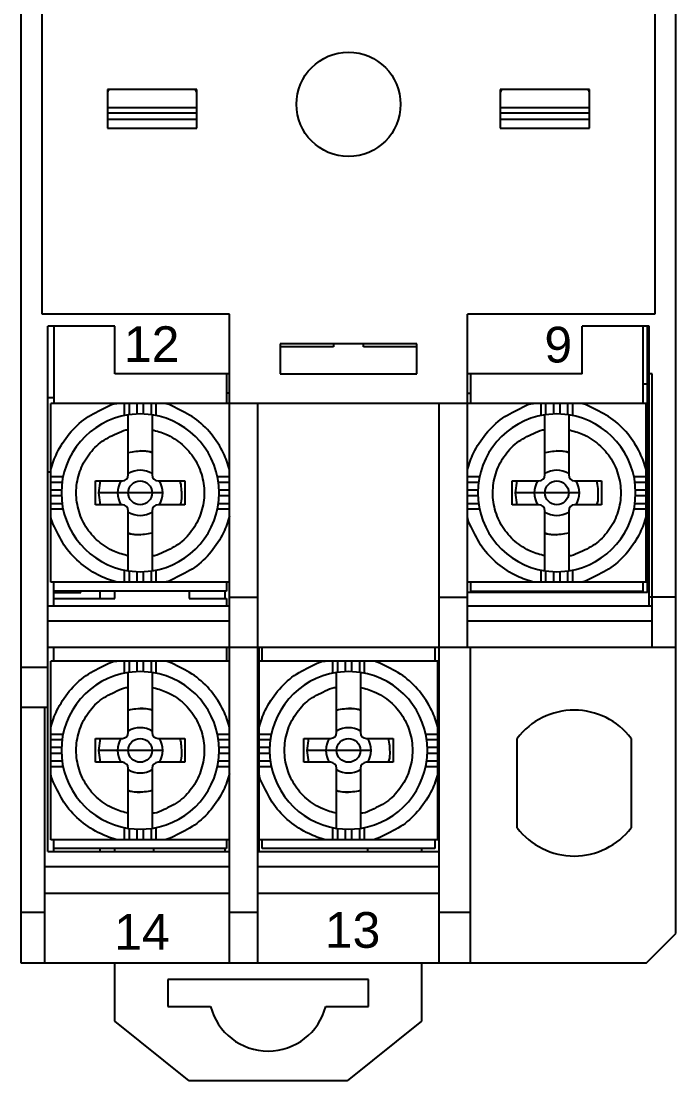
# Model space of a CAD drawing. Header units: millimetres. Extents: x -102.8 to -80.8, y 65.3 to 141.
# Drawn here: x -102.79 to -80.8, y 65.28 to 100.87 of the extents above; entities that cross this region are included whole.
import ezdxf

# ---------------------------------------------------------------- set-up
doc = ezdxf.new("R2010")
doc.units = ezdxf.units.MM
doc.layers.add('CMNT', color=7, linetype='Continuous', lineweight=13)
doc.layers.add('中線', color=3, linetype='Continuous', lineweight=25)
doc.styles.get("Standard").update_dxf_attribs({"font": 'simplex.shx', "bigfont": 'extfont2.shx'})

msp = doc.modelspace()

# ---------------------------------------------------------------- linework, layer by layer
at = {"layer": '中線', "color": 0}
for p, q in [((-80.795, 70.234), (-80.795, 141.029)), ((-102.794, 69.234), (-102.794, 140.029)), ((-102.094, 91.033), (-102.094, 119.23)), ((-81.495, 119.23), (-81.495, 91.033)), ((-96.894, 98.582), (-99.894, 98.582)), ((-99.894, 98.582), (-99.894, 97.282)), ((-96.894, 97.282), (-96.894, 98.582)), ((-86.695, 98.582), (-86.695, 97.282)), ((-83.695, 98.582), (-86.695, 98.582)), ((-83.695, 97.282), (-83.695, 98.582)), ((-99.894, 97.979), (-96.894, 97.979)), ((-86.695, 97.979), (-83.695, 97.979)), ((-96.894, 97.782), (-99.894, 97.782)), ((-99.894, 97.586), (-96.894, 97.586)), ((-83.695, 97.782), (-86.695, 97.782)), ((-86.695, 97.586), (-83.695, 97.586)), ((-99.894, 97.282), (-96.894, 97.282)), ((-86.695, 97.282), (-83.695, 97.282)), ((-95.794, 91.033), (-102.094, 91.033)), ((-95.794, 69.234), (-95.794, 91.033)), ((-81.495, 91.033), (-87.795, 91.033)), ((-87.795, 79.834), (-87.795, 91.033)), ((-99.644, 90.633), (-101.894, 90.633)), ((-101.894, 72.984), (-101.894, 90.633)), ((-101.694, 90.633), (-101.694, 88.033)), ((-99.644, 89.033), (-99.644, 90.633)), ((-81.695, 90.633), (-83.945, 90.633)), ((-83.945, 89.033), (-83.945, 90.633)), ((-81.895, 88.033), (-81.895, 90.633)), ((-81.745, 81.683), (-81.745, 90.633)), ((-81.695, 81.233), (-81.695, 90.633)), ((-89.495, 90.033), (-94.094, 90.033)), ((-94.094, 90.033), (-94.094, 89.033)), ((-92.294, 89.933), (-94.094, 89.933)), ((-92.294, 90.033), (-92.294, 89.933)), ((-91.295, 89.933), (-91.295, 90.033)), ((-89.495, 89.933), (-91.295, 89.933)), ((-89.495, 89.033), (-89.495, 90.033)), ((-95.794, 89.033), (-99.644, 89.033)), ((-95.894, 89.033), (-95.894, 88.033)), ((-94.094, 89.033), (-89.495, 89.033)), ((-83.945, 89.033), (-87.795, 89.033)), ((-87.695, 89.033), (-87.695, 88.033)), ((-81.595, 89.033), (-81.695, 89.033)), ((-81.595, 79.834), (-81.595, 89.033)), ((-81.745, 88.683), (-81.895, 88.683)), ((-95.794, 88.383), (-95.894, 88.383)), ((-87.795, 88.383), (-87.695, 88.383)), ((-101.894, 88.233), (-101.694, 88.233)), ((-81.795, 88.033), (-101.794, 88.033)), ((-101.794, 82.033), (-101.794, 88.033)), ((-99.331, 88.033), (-99.331, 87.628)), ((-99.158, 87.658), (-99.158, 88.033)), ((-98.898, 87.681), (-98.898, 88.033)), ((-98.69, 88.033), (-98.69, 87.681)), ((-98.43, 88.033), (-98.43, 87.658)), ((-98.257, 87.628), (-98.257, 88.033)), ((-94.844, 69.234), (-94.844, 88.033)), ((-88.745, 69.234), (-88.745, 88.033)), ((-85.332, 88.033), (-85.332, 87.628)), ((-85.159, 87.658), (-85.159, 88.033)), ((-84.899, 87.681), (-84.899, 88.033)), ((-84.691, 88.033), (-84.691, 87.681)), ((-84.431, 88.033), (-84.431, 87.658)), ((-84.258, 87.628), (-84.258, 88.033)), ((-81.795, 82.033), (-81.795, 88.033)), ((-81.695, 88.233), (-81.745, 88.233)), ((-98.794, 87.683), (-99.194, 87.653)), ((-99.194, 85.633), (-99.194, 87.653)), ((-98.394, 87.653), (-98.794, 87.683)), ((-98.394, 87.653), (-98.394, 85.633)), ((-84.795, 87.683), (-85.195, 87.653)), ((-85.195, 85.633), (-85.195, 87.653)), ((-84.395, 87.653), (-84.795, 87.683)), ((-84.395, 87.653), (-84.395, 85.633)), ((-101.894, 85.733), (-101.794, 85.733)), ((-101.389, 85.57), (-101.794, 85.57)), ((-100.294, 85.433), (-99.394, 85.433)), ((-100.294, 84.633), (-100.294, 85.433)), ((-100.135, 85.433), (-100.194, 85.033)), ((-98.194, 85.433), (-97.294, 85.433)), ((-97.294, 85.433), (-97.294, 84.633)), ((-95.794, 85.57), (-96.199, 85.57)), ((-87.39, 85.57), (-87.795, 85.57)), ((-86.295, 85.433), (-85.395, 85.433)), ((-86.295, 84.633), (-86.295, 85.433)), ((-86.137, 85.433), (-86.195, 85.033)), ((-84.195, 85.433), (-83.295, 85.433)), ((-83.295, 85.433), (-83.295, 84.633)), ((-81.795, 85.57), (-82.2, 85.57)), ((-81.745, 85.483), (-81.795, 85.483)), ((-81.695, 85.733), (-81.745, 85.733)), ((-101.794, 85.397), (-101.419, 85.397)), ((-101.794, 85.137), (-101.442, 85.137)), ((-96.169, 85.397), (-95.794, 85.397)), ((-96.146, 85.137), (-95.794, 85.137)), ((-87.795, 85.397), (-87.42, 85.397)), ((-87.795, 85.137), (-87.443, 85.137)), ((-82.17, 85.397), (-81.795, 85.397)), ((-82.147, 85.137), (-81.795, 85.137)), ((-101.442, 84.929), (-101.794, 84.929)), ((-98.034, 85.033), (-100.194, 85.033)), ((-100.194, 85.033), (-100.135, 84.633)), ((-95.794, 84.929), (-96.146, 84.929)), ((-87.443, 84.929), (-87.795, 84.929)), ((-84.035, 85.033), (-86.195, 85.033)), ((-86.195, 85.033), (-86.137, 84.633)), ((-81.795, 84.929), (-82.147, 84.929)), ((-101.419, 84.669), (-101.794, 84.669)), ((-101.794, 84.496), (-101.389, 84.496)), ((-99.394, 84.633), (-100.294, 84.633)), ((-99.194, 82.414), (-99.194, 84.433)), ((-98.394, 84.433), (-98.394, 82.414)), ((-97.294, 84.633), (-98.194, 84.633)), ((-96.199, 84.496), (-95.794, 84.496)), ((-95.794, 84.669), (-96.169, 84.669)), ((-87.42, 84.669), (-87.795, 84.669)), ((-87.795, 84.496), (-87.39, 84.496)), ((-85.395, 84.633), (-86.295, 84.633)), ((-85.195, 82.414), (-85.195, 84.433)), ((-84.395, 84.433), (-84.395, 82.414)), ((-83.295, 84.633), (-84.195, 84.633)), ((-82.2, 84.496), (-81.795, 84.496)), ((-81.795, 84.669), (-82.17, 84.669)), ((-99.331, 82.438), (-99.331, 82.033)), ((-99.194, 82.414), (-98.794, 82.383)), ((-99.158, 82.033), (-99.158, 82.408)), ((-98.898, 82.033), (-98.898, 82.385)), ((-98.794, 82.383), (-98.394, 82.414)), ((-98.69, 82.385), (-98.69, 82.033)), ((-98.43, 82.408), (-98.43, 82.033)), ((-98.257, 82.033), (-98.257, 82.438)), ((-85.332, 82.438), (-85.332, 82.033)), ((-85.195, 82.414), (-84.795, 82.383)), ((-85.159, 82.033), (-85.159, 82.408)), ((-84.899, 82.033), (-84.899, 82.385)), ((-84.795, 82.383), (-84.395, 82.414)), ((-84.691, 82.385), (-84.691, 82.033)), ((-84.431, 82.408), (-84.431, 82.033)), ((-84.258, 82.033), (-84.258, 82.438)), ((-95.794, 82.033), (-101.794, 82.033)), ((-101.694, 81.233), (-101.694, 82.033)), ((-95.894, 82.033), (-95.894, 81.733)), ((-81.795, 82.033), (-87.795, 82.033)), ((-87.695, 82.033), (-87.695, 81.733)), ((-81.895, 81.733), (-81.895, 82.033)), ((-95.894, 81.733), (-101.694, 81.733)), ((-101.694, 81.683), (-100.794, 81.683)), ((-100.794, 81.683), (-100.794, 81.733)), ((-100.144, 81.483), (-100.144, 81.733)), ((-99.644, 81.483), (-99.644, 81.733)), ((-97.144, 81.733), (-97.144, 81.483)), ((-95.944, 81.483), (-95.944, 81.733)), ((-95.794, 81.533), (-94.844, 81.533)), ((-88.745, 81.533), (-87.795, 81.533)), ((-81.745, 81.683), (-87.795, 81.683)), ((-87.695, 81.733), (-81.895, 81.733)), ((-86.895, 81.733), (-86.895, 81.683)), ((-82.645, 81.733), (-82.645, 81.683)), ((-80.795, 81.533), (-81.695, 81.533)), ((-101.894, 81.233), (-95.794, 81.233)), ((-101.694, 81.483), (-99.644, 81.483)), ((-97.144, 81.483), (-95.894, 81.483)), ((-95.894, 81.483), (-95.894, 81.233)), ((-87.795, 81.233), (-81.595, 81.233)), ((-101.894, 80.734), (-95.794, 80.734)), ((-87.795, 80.734), (-81.595, 80.734)), ((-80.795, 79.834), (-101.894, 79.834)), ((-101.694, 79.384), (-101.694, 79.834)), ((-95.894, 79.834), (-95.894, 79.384)), ((-94.794, 72.984), (-94.794, 79.834)), ((-94.694, 79.384), (-94.694, 79.834)), ((-88.895, 79.834), (-88.895, 79.384)), ((-87.695, 69.234), (-87.695, 79.834)), ((-95.794, 79.384), (-101.794, 79.384)), ((-101.794, 73.384), (-101.794, 79.384)), ((-99.331, 79.384), (-99.331, 78.979)), ((-99.158, 79.009), (-99.158, 79.384)), ((-98.898, 79.032), (-98.898, 79.384)), ((-98.69, 79.384), (-98.69, 79.032)), ((-98.43, 79.384), (-98.43, 79.009)), ((-98.257, 78.979), (-98.257, 79.384)), ((-88.795, 79.384), (-94.794, 79.384)), ((-92.332, 79.384), (-92.332, 78.979)), ((-92.158, 79.009), (-92.158, 79.384)), ((-91.899, 79.032), (-91.899, 79.384)), ((-91.69, 79.384), (-91.69, 79.032)), ((-91.43, 79.384), (-91.43, 79.009)), ((-91.257, 78.979), (-91.257, 79.384)), ((-88.795, 73.384), (-88.795, 79.384)), ((-101.894, 79.169), (-102.794, 79.169)), ((-98.794, 79.034), (-99.194, 79.003)), ((-98.394, 79.003), (-98.794, 79.034)), ((-91.794, 79.034), (-92.194, 79.003)), ((-91.394, 79.003), (-91.794, 79.034)), ((-99.194, 76.984), (-99.194, 79.003)), ((-98.394, 79.003), (-98.394, 76.984)), ((-92.194, 76.984), (-92.194, 79.003)), ((-91.394, 79.003), (-91.394, 76.984)), ((-102.794, 77.834), (-101.894, 77.834)), ((-101.994, 69.234), (-101.994, 77.834)), ((-101.389, 76.921), (-101.794, 76.921)), ((-95.794, 76.921), (-96.199, 76.921)), ((-94.389, 76.921), (-94.794, 76.921)), ((-88.795, 76.921), (-89.2, 76.921)), ((-101.794, 76.748), (-101.419, 76.748)), ((-100.294, 76.784), (-99.394, 76.784)), ((-100.294, 75.984), (-100.294, 76.784)), ((-100.135, 76.784), (-100.194, 76.384)), ((-98.194, 76.784), (-97.294, 76.784)), ((-97.294, 76.784), (-97.294, 75.984)), ((-96.169, 76.748), (-95.794, 76.748)), ((-94.794, 76.748), (-94.419, 76.748)), ((-93.294, 76.784), (-92.394, 76.784)), ((-93.294, 75.984), (-93.294, 76.784)), ((-93.136, 76.784), (-93.194, 76.384)), ((-91.195, 76.784), (-90.295, 76.784)), ((-90.295, 76.784), (-90.295, 75.984)), ((-89.17, 76.748), (-88.795, 76.748)), ((-86.125, 73.784), (-86.125, 76.784)), ((-82.295, 76.784), (-82.295, 73.784)), ((-101.794, 76.488), (-101.442, 76.488)), ((-101.442, 76.28), (-101.794, 76.28)), ((-98.034, 76.384), (-100.194, 76.384)), ((-100.194, 76.384), (-100.135, 75.984)), ((-96.146, 76.488), (-95.794, 76.488)), ((-95.794, 76.28), (-96.146, 76.28)), ((-94.794, 76.488), (-94.442, 76.488)), ((-94.442, 76.28), (-94.794, 76.28)), ((-91.035, 76.384), (-93.194, 76.384)), ((-93.194, 76.384), (-93.136, 75.984)), ((-89.147, 76.488), (-88.795, 76.488)), ((-88.795, 76.28), (-89.147, 76.28)), ((-101.419, 76.02), (-101.794, 76.02)), ((-101.794, 75.847), (-101.389, 75.847)), ((-99.394, 75.984), (-100.294, 75.984)), ((-97.294, 75.984), (-98.194, 75.984)), ((-96.199, 75.847), (-95.794, 75.847)), ((-95.794, 76.02), (-96.169, 76.02)), ((-94.419, 76.02), (-94.794, 76.02)), ((-94.794, 75.847), (-94.389, 75.847)), ((-92.394, 75.984), (-93.294, 75.984)), ((-90.295, 75.984), (-91.195, 75.984)), ((-89.2, 75.847), (-88.795, 75.847)), ((-88.795, 76.02), (-89.17, 76.02)), ((-99.194, 73.764), (-99.194, 75.784)), ((-98.394, 75.784), (-98.394, 73.764)), ((-92.194, 73.764), (-92.194, 75.784)), ((-91.394, 75.784), (-91.394, 73.764)), ((-99.331, 73.789), (-99.331, 73.384)), ((-99.194, 73.764), (-98.794, 73.734)), ((-99.158, 73.384), (-99.158, 73.759)), ((-98.898, 73.384), (-98.898, 73.736)), ((-98.794, 73.734), (-98.394, 73.764)), ((-98.69, 73.736), (-98.69, 73.384)), ((-98.43, 73.759), (-98.43, 73.384)), ((-98.257, 73.384), (-98.257, 73.789)), ((-92.332, 73.789), (-92.332, 73.384)), ((-92.194, 73.764), (-91.794, 73.734)), ((-92.158, 73.384), (-92.158, 73.759)), ((-91.899, 73.384), (-91.899, 73.736)), ((-91.794, 73.734), (-91.394, 73.764)), ((-91.69, 73.736), (-91.69, 73.384)), ((-91.43, 73.759), (-91.43, 73.384)), ((-91.257, 73.384), (-91.257, 73.789)), ((-95.794, 73.384), (-101.794, 73.384)), ((-101.694, 72.984), (-101.694, 73.384)), ((-95.894, 73.384), (-95.894, 73.084)), ((-88.795, 73.384), (-94.794, 73.384)), ((-94.694, 73.084), (-94.694, 73.384)), ((-88.895, 73.384), (-88.895, 73.084)), ((-101.894, 72.984), (-95.794, 72.984)), ((-95.894, 73.084), (-101.694, 73.084)), ((-100.144, 72.984), (-100.144, 73.084)), ((-99.644, 72.984), (-99.644, 73.084)), ((-98.344, 73.084), (-98.344, 72.984)), ((-95.944, 72.984), (-95.944, 73.084)), ((-94.844, 72.984), (-88.745, 72.984)), ((-88.895, 73.084), (-94.694, 73.084)), ((-91.145, 72.984), (-91.145, 73.084)), ((-89.345, 73.084), (-89.345, 72.984)), ((-101.994, 72.484), (-95.794, 72.484)), ((-94.844, 72.484), (-88.745, 72.484)), ((-101.994, 71.584), (-95.794, 71.584)), ((-94.844, 71.584), (-88.745, 71.584)), ((-101.994, 70.934), (-102.794, 70.934)), ((-94.844, 70.934), (-95.794, 70.934)), ((-87.695, 70.934), (-88.745, 70.934)), ((-81.795, 69.234), (-80.795, 70.234)), ((-81.795, 69.234), (-102.794, 69.234)), ((-99.644, 67.285), (-99.644, 69.234)), ((-89.345, 69.234), (-89.345, 67.285)), ((-91.12, 68.684), (-97.869, 68.684)), ((-97.869, 68.684), (-97.869, 67.785)), ((-91.12, 67.785), (-91.12, 68.684)), ((-97.869, 67.785), (-96.431, 67.785)), ((-92.558, 67.785), (-91.12, 67.785)), ((-97.144, 65.285), (-99.644, 67.285)), ((-89.345, 67.285), (-91.844, 65.285)), ((-91.844, 65.285), (-97.144, 65.285))]:
    msp.add_line(p, q, dxfattribs=at)
for centre, radius in [((-91.794, 98.082), 1.75), ((-98.794, 85.033), 0.4), ((-84.795, 85.033), 0.4), ((-98.794, 76.384), 0.4), ((-91.794, 76.384), 0.4)]:
    msp.add_circle(centre, radius, dxfattribs=at)
for centre, radius, start, end in [((-98.794, 85.033), 2.65, 98.6816, 261.3184), ((-98.794, 85.033), 2.65, 278.6816, 81.3184), ((-84.795, 85.033), 2.65, 98.6816, 261.3184), ((-84.795, 85.033), 2.65, 278.6816, 81.3184), ((-98.794, 85.033), 1.406, 73.4125, 90), ((-84.795, 85.033), 1.406, 73.4125, 90), ((-98.794, 85.033), 0.76, 58.2431, 121.7569), ((-84.795, 85.033), 0.76, 58.2431, 121.7569), ((-98.794, 85.033), 0.76, 148.2431, 211.7569), ((-99.394, 85.633), 0.2, 270, 0), ((-98.194, 85.633), 0.2, 180, 270), ((-98.794, 85.033), 0.76, 328.2431, 31.7569), ((-84.795, 85.033), 0.76, 148.2431, 211.7569), ((-85.395, 85.633), 0.2, 270, 0), ((-84.195, 85.633), 0.2, 180, 270), ((-84.795, 85.033), 0.76, 328.2431, 31.7569), ((-99.394, 84.433), 0.2, 0, 90), ((-98.794, 85.033), 0.76, 238.2431, 301.7569), ((-98.194, 84.433), 0.2, 90, 180), ((-85.395, 84.433), 0.2, 0, 90), ((-84.795, 85.033), 0.76, 238.2431, 301.7569), ((-84.195, 84.433), 0.2, 90, 180), ((-98.794, 85.033), 1.406, 253.4125, 270), ((-84.795, 85.033), 1.406, 253.4125, 270), ((-98.794, 76.384), 2.65, 98.6816, 261.3184), ((-98.794, 76.384), 2.65, 278.6816, 81.3184), ((-91.794, 76.384), 2.65, 98.6816, 261.3184), ((-91.794, 76.384), 2.65, 278.6816, 81.3184), ((-98.794, 76.384), 1.406, 73.4125, 90), ((-91.794, 76.384), 1.406, 73.4125, 90), ((-84.21, 75.329), 2.405, 37.2295, 142.7705), ((-99.394, 76.984), 0.2, 270, 0), ((-98.794, 76.384), 0.76, 58.2431, 121.7569), ((-98.194, 76.984), 0.2, 180, 270), ((-92.394, 76.984), 0.2, 270, 0), ((-91.794, 76.384), 0.76, 58.2431, 121.7569), ((-91.195, 76.984), 0.2, 180, 270), ((-98.794, 76.384), 0.76, 148.2431, 211.7569), ((-98.794, 76.384), 0.76, 328.2431, 31.7569), ((-91.794, 76.384), 0.76, 148.2431, 211.7569), ((-91.794, 76.384), 0.76, 328.2431, 31.7569), ((-99.394, 75.784), 0.2, 0, 90), ((-98.194, 75.784), 0.2, 90, 180), ((-92.394, 75.784), 0.2, 0, 90), ((-91.195, 75.784), 0.2, 90, 180), ((-98.794, 76.384), 0.76, 238.2431, 301.7569), ((-91.794, 76.384), 0.76, 238.2431, 301.7569), ((-98.794, 76.384), 1.406, 253.4125, 270), ((-91.794, 76.384), 1.406, 253.4125, 270), ((-84.21, 75.239), 2.405, 217.2295, 322.7705), ((-94.494, 68.285), 2, 194.4775, 345.5225)]:
    msp.add_arc(centre, radius, start, end, dxfattribs=at)
for points, knots in [([(-99.821, 98.583), (-99.823, 98.581), (-99.839, 98.569), (-99.865, 98.544), (-99.881, 98.516), (-99.886, 98.502)], [0, 0, 0, 0, 55.911496, 371.858484, 657.59857, 657.59857, 657.59857, 657.59857]), ([(-96.901, 98.502), (-96.907, 98.516), (-96.923, 98.544), (-96.949, 98.569), (-96.965, 98.581), (-96.967, 98.583)], [0, 0, 0, 0, 283.382868, 596.723434, 652.173687, 652.173687, 652.173687, 652.173687]), ([(-86.622, 98.583), (-86.624, 98.581), (-86.64, 98.569), (-86.666, 98.544), (-86.682, 98.516), (-86.688, 98.502)], [0, 0, 0, 0, 54.31988, 361.272818, 638.878763, 638.878763, 638.878763, 638.878763]), ([(-83.702, 98.502), (-83.708, 98.516), (-83.724, 98.544), (-83.75, 98.569), (-83.766, 98.581), (-83.768, 98.583)], [0, 0, 0, 0, 276.945005, 583.167132, 637.357672, 637.357672, 637.357672, 637.357672]), ([(-101.794, 85.814), (-101.744, 86.004), (-101.588, 86.433), (-101.201, 87.033), (-100.636, 87.579), (-100.062, 87.846), (-99.703, 88.036), (-99.575, 88.033)], [0, 0, 0, 0, 212.948597, 491.269699, 769.590801, 1047.911904, 1187.34232, 1187.34232, 1187.34232, 1187.34232]), ([(-95.794, 85.814), (-95.844, 86.004), (-96, 86.433), (-96.386, 87.033), (-96.952, 87.579), (-97.526, 87.846), (-97.884, 88.036), (-98.013, 88.033)], [0, 0, 0, 0, 209.646211, 483.651136, 757.656062, 1031.660987, 1168.92913, 1168.92913, 1168.92913, 1168.92913]), ([(-87.795, 85.814), (-87.745, 86.004), (-87.589, 86.433), (-87.202, 87.033), (-86.637, 87.579), (-86.063, 87.846), (-85.704, 88.036), (-85.576, 88.033)], [0, 0, 0, 0, 205.431129, 473.926995, 742.422862, 1010.918729, 1145.427001, 1145.427001, 1145.427001, 1145.427001]), ([(-81.795, 85.814), (-81.845, 86.004), (-82.001, 86.433), (-82.388, 87.033), (-82.953, 87.579), (-83.527, 87.846), (-83.886, 88.036), (-84.014, 88.033)], [0, 0, 0, 0, 203.728243, 469.998459, 736.268676, 1002.538893, 1135.932182, 1135.932182, 1135.932182, 1135.932182]), ([(-99.194, 82.921), (-99.353, 82.951), (-99.715, 83.063), (-100.221, 83.382), (-100.644, 83.875), (-100.902, 84.472), (-100.974, 85.117), (-100.853, 85.756), (-100.549, 86.327), (-100.09, 86.8), (-99.609, 87.01), (-99.3, 87.16), (-99.194, 87.145)], [0, 0, 0, 0, 188.317661, 436.298177, 684.278694, 932.259209, 1180.239725, 1428.220242, 1676.200757, 1924.181273, 2172.161789, 2296.499035, 2296.499035, 2296.499035, 2296.499035]), ([(-98.394, 87.145), (-98.235, 87.115), (-97.873, 87.003), (-97.367, 86.684), (-96.944, 86.191), (-96.685, 85.595), (-96.613, 84.949), (-96.735, 84.31), (-97.039, 83.739), (-97.498, 83.266), (-97.979, 83.057), (-98.288, 82.906), (-98.394, 82.921)], [0, 0, 0, 0, 184.577001, 427.631739, 670.686477, 913.741215, 1156.795954, 1399.850692, 1642.90543, 1885.960168, 2129.014906, 2250.882371, 2250.882371, 2250.882371, 2250.882371]), ([(-85.195, 82.921), (-85.354, 82.951), (-85.716, 83.063), (-86.222, 83.382), (-86.645, 83.875), (-86.904, 84.472), (-86.975, 85.117), (-86.854, 85.756), (-86.55, 86.327), (-86.091, 86.8), (-85.61, 87.01), (-85.301, 87.16), (-85.195, 87.145)], [0, 0, 0, 0, 181.163851, 419.724084, 658.284317, 896.844549, 1135.404782, 1373.965015, 1612.525247, 1851.08548, 2089.645712, 2209.259636, 2209.259636, 2209.259636, 2209.259636]), ([(-84.395, 87.145), (-84.236, 87.115), (-83.874, 87.003), (-83.368, 86.684), (-82.945, 86.191), (-82.686, 85.595), (-82.615, 84.949), (-82.736, 84.31), (-83.04, 83.739), (-83.499, 83.266), (-83.98, 83.057), (-84.289, 82.906), (-84.395, 82.921)], [0, 0, 0, 0, 178.529772, 413.621396, 648.713021, 883.804644, 1118.896269, 1353.987894, 1589.079517, 1824.171143, 2059.262767, 2177.137531, 2177.137531, 2177.137531, 2177.137531]), ([(-98.394, 86.375), (-98.477, 86.426), (-98.763, 86.432), (-99.029, 86.424), (-99.194, 86.375)], [0, 0, 0, 0, 195.18125, 539.728936, 539.728936, 539.728936, 539.728936]), ([(-84.395, 86.375), (-84.478, 86.426), (-84.764, 86.432), (-85.03, 86.424), (-85.195, 86.375)], [0, 0, 0, 0, 188.225238, 520.493677, 520.493677, 520.493677, 520.493677]), ([(-97.452, 84.633), (-97.401, 84.716), (-97.395, 85.002), (-97.403, 85.268), (-97.452, 85.433)], [0, 0, 0, 0, 197.598451, 546.413149, 546.413149, 546.413149, 546.413149]), ([(-83.453, 84.633), (-83.402, 84.716), (-83.396, 85.002), (-83.404, 85.268), (-83.453, 85.433)], [0, 0, 0, 0, 190.984831, 528.1247, 528.1247, 528.1247, 528.1247]), ([(-99.575, 82.033), (-99.765, 82.083), (-100.194, 82.239), (-100.794, 82.626), (-101.34, 83.191), (-101.607, 83.765), (-101.797, 84.124), (-101.794, 84.252)], [0, 0, 0, 0, 222.301915, 512.847684, 803.393454, 1093.939223, 1239.493826, 1239.493826, 1239.493826, 1239.493826]), ([(-95.794, 84.252), (-95.844, 84.062), (-96, 83.633), (-96.386, 83.033), (-96.952, 82.487), (-97.526, 82.22), (-97.884, 82.03), (-98.013, 82.033)], [0, 0, 0, 0, 218.956897, 505.130771, 791.304645, 1077.478518, 1220.842935, 1220.842935, 1220.842935, 1220.842935]), ([(-85.576, 82.033), (-85.766, 82.083), (-86.195, 82.239), (-86.795, 82.626), (-87.341, 83.191), (-87.608, 83.765), (-87.798, 84.124), (-87.795, 84.252)], [0, 0, 0, 0, 214.474424, 494.789761, 775.105097, 1055.420434, 1195.849902, 1195.849902, 1195.849902, 1195.849902]), ([(-81.795, 84.252), (-81.845, 84.062), (-82.001, 83.633), (-82.388, 83.033), (-82.953, 82.487), (-83.527, 82.22), (-83.886, 82.03), (-84.014, 82.033)], [0, 0, 0, 0, 212.540738, 490.328773, 768.116808, 1045.904843, 1185.068209, 1185.068209, 1185.068209, 1185.068209]), ([(-99.194, 83.692), (-99.111, 83.64), (-98.825, 83.634), (-98.559, 83.643), (-98.394, 83.692)], [0, 0, 0, 0, 201.588552, 557.446857, 557.446857, 557.446857, 557.446857]), ([(-85.195, 83.692), (-85.112, 83.64), (-84.826, 83.634), (-84.56, 83.643), (-84.395, 83.692)], [0, 0, 0, 0, 194.31984, 537.346902, 537.346902, 537.346902, 537.346902]), ([(-101.794, 77.165), (-101.744, 77.355), (-101.588, 77.784), (-101.201, 78.384), (-100.636, 78.93), (-100.062, 79.197), (-99.703, 79.387), (-99.575, 79.384)], [0, 0, 0, 0, 233.496966, 538.674524, 843.852081, 1149.02964, 1301.914325, 1301.914325, 1301.914325, 1301.914325]), ([(-95.794, 77.165), (-95.844, 77.355), (-96, 77.784), (-96.386, 78.384), (-96.952, 78.93), (-97.526, 79.197), (-97.884, 79.387), (-98.013, 79.384)], [0, 0, 0, 0, 229.996779, 530.599637, 831.202495, 1131.805352, 1282.398252, 1282.398252, 1282.398252, 1282.398252]), ([(-94.794, 77.165), (-94.745, 77.355), (-94.589, 77.784), (-94.202, 78.384), (-93.636, 78.93), (-93.063, 79.197), (-92.704, 79.387), (-92.575, 79.384)], [0, 0, 0, 0, 228.801813, 527.842866, 826.88392, 1125.924974, 1275.735456, 1275.735456, 1275.735456, 1275.735456]), ([(-88.795, 77.165), (-88.844, 77.355), (-89, 77.784), (-89.387, 78.384), (-89.953, 78.93), (-90.526, 79.197), (-90.885, 79.387), (-91.014, 79.384)], [0, 0, 0, 0, 225.989272, 521.354371, 816.71947, 1112.084569, 1260.05351, 1260.05351, 1260.05351, 1260.05351]), ([(-99.194, 74.272), (-99.353, 74.302), (-99.715, 74.414), (-100.221, 74.733), (-100.644, 75.226), (-100.902, 75.822), (-100.974, 76.468), (-100.853, 77.107), (-100.549, 77.678), (-100.09, 78.151), (-99.609, 78.36), (-99.3, 78.511), (-99.194, 78.496)], [0, 0, 0, 0, 206.093392, 477.481352, 748.869312, 1020.25727, 1291.64523, 1563.03319, 1834.421149, 2105.809109, 2377.197068, 2513.270789, 2513.270789, 2513.270789, 2513.270789]), ([(-98.394, 78.496), (-98.235, 78.466), (-97.873, 78.354), (-97.367, 78.035), (-96.944, 77.542), (-96.685, 76.945), (-96.613, 76.3), (-96.735, 75.661), (-97.039, 75.09), (-97.498, 74.617), (-97.979, 74.407), (-98.288, 74.257), (-98.394, 74.272)], [0, 0, 0, 0, 202.221252, 468.510299, 734.799346, 1001.088391, 1267.377438, 1533.666485, 1799.955531, 2066.244578, 2332.533624, 2466.050754, 2466.050754, 2466.050754, 2466.050754]), ([(-92.194, 74.272), (-92.354, 74.302), (-92.716, 74.414), (-93.221, 74.733), (-93.644, 75.226), (-93.903, 75.822), (-93.975, 76.468), (-93.853, 77.107), (-93.549, 77.678), (-93.09, 78.151), (-92.609, 78.36), (-92.3, 78.511), (-92.194, 78.496)], [0, 0, 0, 0, 201.656861, 467.202705, 732.748549, 998.294393, 1263.840237, 1529.386082, 1794.931926, 2060.47777, 2326.023614, 2459.168102, 2459.168102, 2459.168102, 2459.168102]), ([(-91.394, 78.496), (-91.235, 78.466), (-90.873, 78.354), (-90.368, 78.035), (-89.945, 77.542), (-89.686, 76.945), (-89.614, 76.3), (-89.735, 75.661), (-90.04, 75.09), (-90.499, 74.617), (-90.98, 74.407), (-91.288, 74.257), (-91.394, 74.272)], [0, 0, 0, 0, 198.25423, 459.31942, 720.384611, 981.449801, 1242.514993, 1503.580184, 1764.645374, 2025.710565, 2286.775756, 2417.673647, 2417.673647, 2417.673647, 2417.673647]), ([(-98.394, 77.725), (-98.477, 77.777), (-98.763, 77.783), (-99.029, 77.774), (-99.194, 77.725)], [0, 0, 0, 0, 214.258072, 592.481508, 592.481508, 592.481508, 592.481508]), ([(-91.394, 77.725), (-91.477, 77.777), (-91.763, 77.783), (-92.03, 77.774), (-92.194, 77.725)], [0, 0, 0, 0, 209.781986, 580.103912, 580.103912, 580.103912, 580.103912]), ([(-97.452, 75.984), (-97.401, 76.067), (-97.395, 76.353), (-97.403, 76.619), (-97.452, 76.784)], [0, 0, 0, 0, 216.626927, 599.03203, 599.03203, 599.03203, 599.03203]), ([(-90.453, 75.984), (-90.402, 76.067), (-90.395, 76.353), (-90.404, 76.619), (-90.453, 76.784)], [0, 0, 0, 0, 212.311792, 587.099516, 587.099516, 587.099516, 587.099516]), ([(-99.575, 73.384), (-99.765, 73.434), (-100.194, 73.59), (-100.794, 73.976), (-101.34, 74.542), (-101.607, 75.116), (-101.797, 75.474), (-101.794, 75.603)], [0, 0, 0, 0, 242.873084, 560.305108, 877.737133, 1195.169157, 1354.192958, 1354.192958, 1354.192958, 1354.192958]), ([(-95.794, 75.603), (-95.844, 75.413), (-96, 74.984), (-96.386, 74.384), (-96.952, 73.838), (-97.526, 73.571), (-97.884, 73.381), (-98.013, 73.384)], [0, 0, 0, 0, 239.35899, 552.198138, 865.037287, 1177.876435, 1334.599344, 1334.599344, 1334.599344, 1334.599344]), ([(-92.575, 73.384), (-92.765, 73.434), (-93.194, 73.59), (-93.794, 73.976), (-94.34, 74.542), (-94.608, 75.116), (-94.798, 75.474), (-94.794, 75.603)], [0, 0, 0, 0, 238.076238, 549.238846, 860.401455, 1171.564063, 1327.447076, 1327.447076, 1327.447076, 1327.447076]), ([(-88.795, 75.603), (-88.844, 75.413), (-89, 74.984), (-89.387, 74.384), (-89.953, 73.838), (-90.526, 73.571), (-90.885, 73.381), (-91.014, 73.384)], [0, 0, 0, 0, 235.171985, 542.538771, 849.905558, 1157.272344, 1311.253766, 1311.253766, 1311.253766, 1311.253766]), ([(-99.194, 75.042), (-99.111, 74.991), (-98.825, 74.985), (-98.559, 74.993), (-98.394, 75.042)], [0, 0, 0, 0, 220.692909, 610.275571, 610.275571, 610.275571, 610.275571]), ([(-92.194, 75.042), (-92.112, 74.991), (-91.826, 74.985), (-91.559, 74.993), (-91.394, 75.042)], [0, 0, 0, 0, 216.108122, 597.597396, 597.597396, 597.597396, 597.597396])]:
    msp.add_open_spline(points, degree=3, knots=knots, dxfattribs=at)

# ---------------------------------------------------------------- texts
at = {"layer": 'CMNT', "color": 0, "char_height": 1.2, "width": 0.60476, "attachment_point": 1}
for s, insert in [('\\fArial|b0|i0;12', (-99.341, 90.627)), ('\\fArial|b0|i0;9', (-85.212, 90.611)), ('\\fArial|b0|i0;14', (-99.668, 70.887)), ('\\fArial|b0|i0;13', (-92.589, 70.952))]:
    msp.add_mtext(s, dxfattribs=dict(at, insert=insert))

doc.saveas('drawing.dxf')
